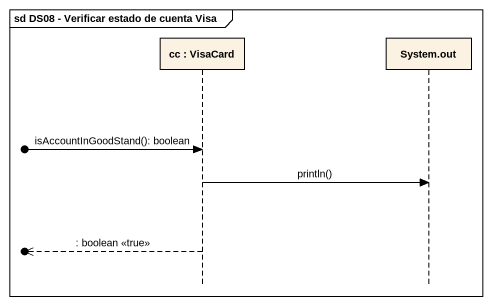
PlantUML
@startuml
mainframe sd DS08 - Verificar estado de cuenta Visa
hide footbox
participant "cc : VisaCard" as cc
participant "System.out" as System_out

[o-> cc : isAccountInGoodStand(): boolean
cc -> System_out : println()
[o<<-- cc : : boolean <<true>>
@enduml
